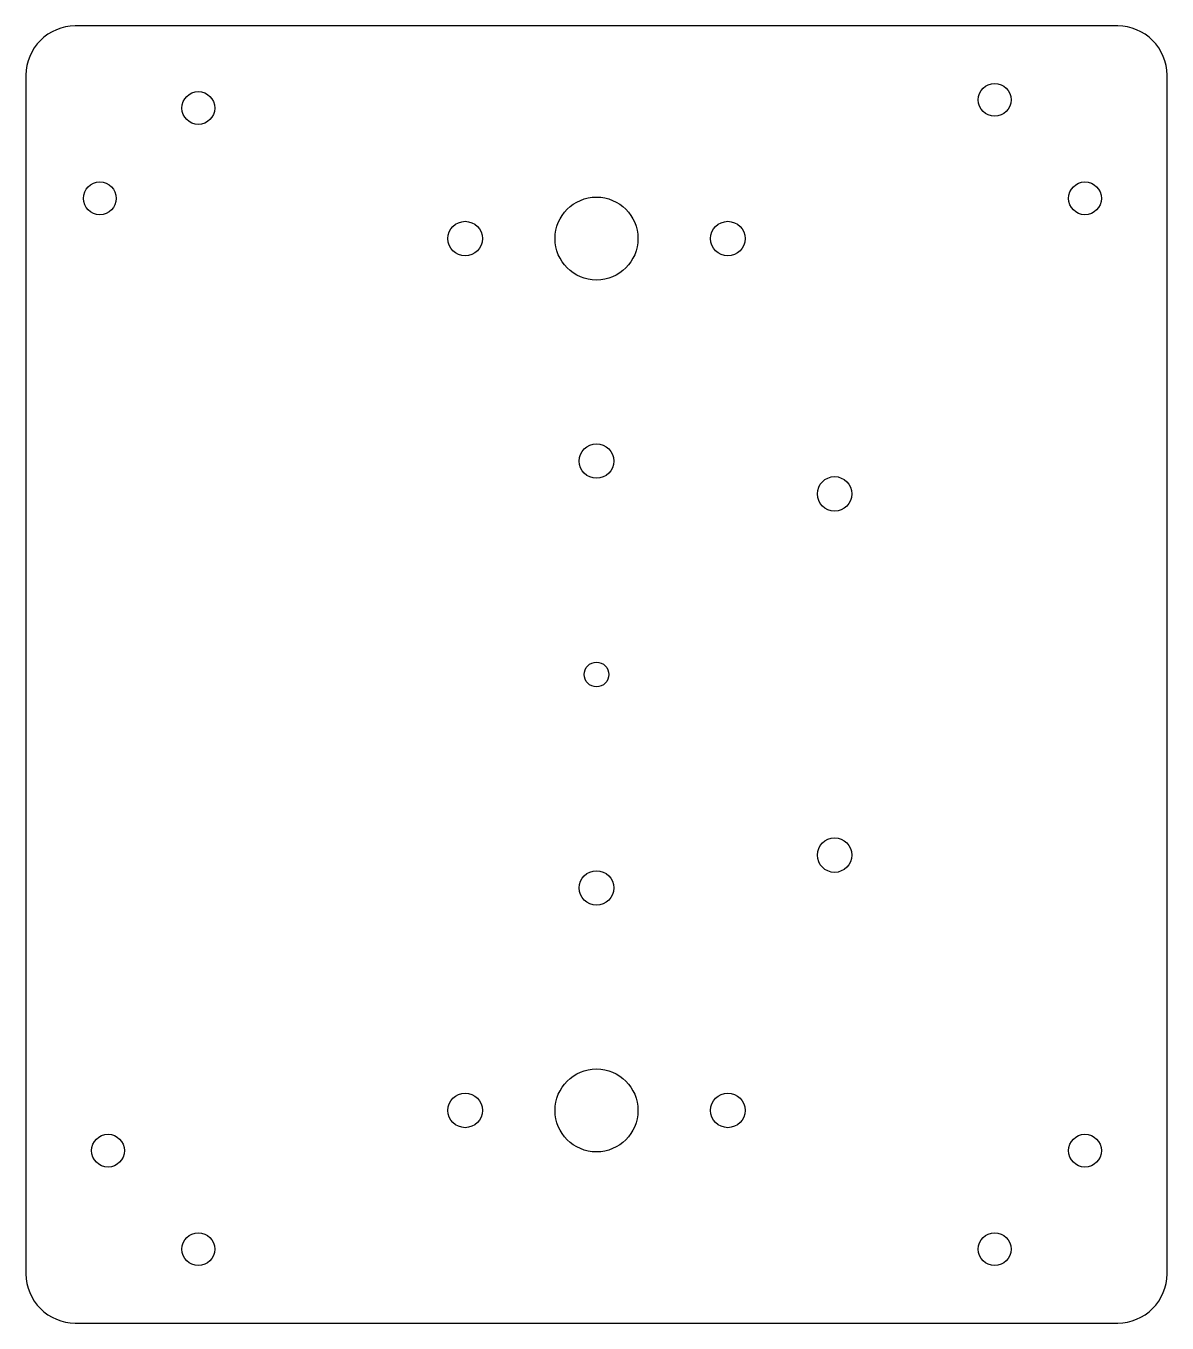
# Model space of a CAD drawing. Header units: millimetres. Extents: x -8 to 131, y -150 to 8.
import ezdxf

# ---------------------------------------------------------------- set-up
doc = ezdxf.new("R2010")
doc.units = ezdxf.units.MM

msp = doc.modelspace()

# ---------------------------------------------------------------- linework, layer by layer
msp.add_lwpolyline([(131, 2, 0.414214), (125, 8), (-2, 8, 0.414214), (-8, 2), (-8, -144, 0.414214), (-2, -150), (125, -150, 0.414214), (131, -144)], format="xyb", close=True)
for centre, radius in [((110, -1), 2), ((13, -2), 2), ((1, -13), 2), ((121, -13), 2), ((61.5, -17.9), 5.05), ((45.5, -17.9), 2.1), ((77.5, -17.9), 2.1), ((61.5, -45), 2.1), ((90.5, -49), 2.1), ((61.5, -71), 1.5), ((90.5, -93), 2.1), ((61.5, -97), 2.1), ((61.5, -124.1), 5.05), ((45.5, -124.1), 2.1), ((77.5, -124.1), 2.1), ((2, -129), 2), ((121, -129), 2), ((13, -141), 2), ((110, -141), 2)]:
    msp.add_circle(centre, radius)

doc.saveas('drawing.dxf')
